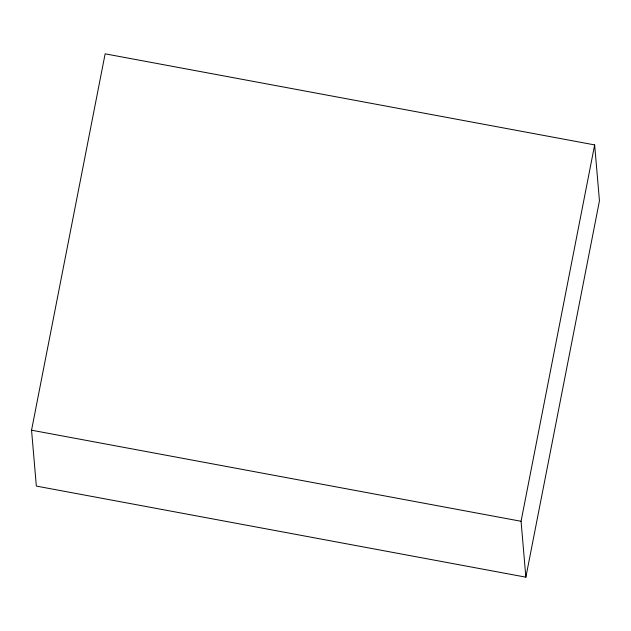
<?xml version="1.0" encoding="UTF-8"?>
<svg xmlns="http://www.w3.org/2000/svg" width="631" height="631" viewBox="0 0 631 631"><rect width="100%" height="100%" fill="white"/><g stroke="black" fill="none" stroke-linecap="round" stroke-linejoin="round"><path stroke-width="0.95" d="M31.55 430.2L105.14 53.832L594.654 144.909L599.45 200.8L525.86 577.168L36.346 486.091L31.55 430.2L521.064 521.277L525.86 577.168M521.064 521.277L594.654 144.909"/></g></svg>
